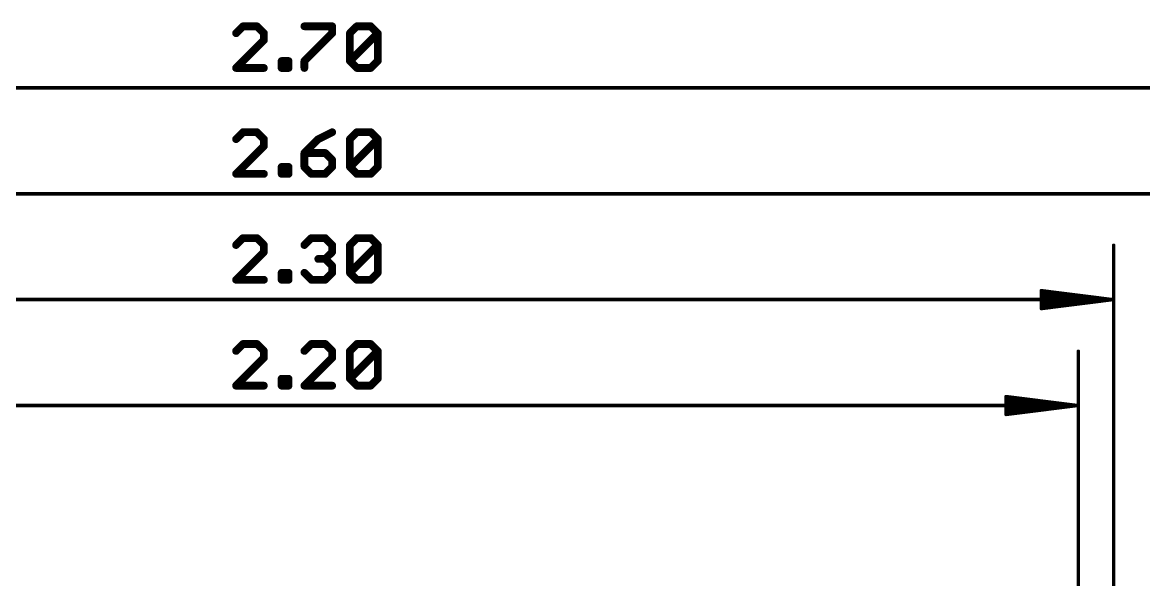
# Model space of a CAD drawing. Extents: x -38 to 87, y -12 to 48.
# Drawn here: x 24.27 to 64.57, y 28.03 to 48.07 of the extents above; entities that cross this region are included whole.
import ezdxf

# ---------------------------------------------------------------- set-up
doc = ezdxf.new("R2010")
doc.units = 0
doc.layers.add('47', color=253, linetype='CONTINUOUS')

msp = doc.modelspace()

# ---------------------------------------------------------------- linework, layer by layer
at = {"layer": '47'}
for points, const_width in [([(32.1983, 47.9341), (31.9483, 47.6841)], 0.2794), ([(32.6983, 47.9341), (32.1983, 47.9341)], 0.2794), ([(32.9482, 47.6841), (32.6983, 47.9341)], 0.2794), ([(34.404, 47.9341), (35.404, 47.9341)], 0.2794), ([(35.404, 47.9341), (35.404, 47.6841)], 0.2794), ([(36.0412, 47.6841), (36.2912, 47.9341)], 0.2794), ([(36.2912, 47.9341), (36.7911, 47.9341)], 0.2794), ([(36.7911, 47.9341), (37.0411, 47.6841)], 0.2794), ([(31.9483, 46.4342), (32.9482, 47.4341)], 0.2794), ([(32.9482, 47.4341), (32.9482, 47.6841)], 0.2794), ([(35.404, 47.6841), (34.404, 46.6842)], 0.2794), ([(36.0412, 46.6842), (36.0412, 47.6841)], 0.2794), ([(36.0412, 46.6842), (37.0411, 47.6841)], 0.2794), ([(37.0411, 47.6841), (37.0411, 46.6842)], 0.2794), ([(33.5855, 46.4342), (33.5855, 46.6842)], 0.2794), ([(33.5855, 46.6842), (33.8354, 46.6842)], 0.2794), ([(33.8354, 46.6842), (33.8354, 46.4342)], 0.2794), ([(34.404, 46.6842), (34.404, 46.4342)], 0.2794), ([(36.2912, 46.4342), (36.0412, 46.6842)], 0.2794), ([(37.0411, 46.6842), (36.7911, 46.4342)], 0.2794), ([(32.9482, 46.4342), (31.9483, 46.4342)], 0.2794), ([(33.8354, 46.4342), (33.5855, 46.4342)], 0.2794), ([(36.7911, 46.4342), (36.2912, 46.4342)], 0.2794), ([(0.065, 45.72), (68.515, 45.72)], 0.13), ([(32.1983, 44.1241), (31.9483, 43.8741)], 0.2794), ([(32.6983, 44.1241), (32.1983, 44.1241)], 0.2794), ([(32.9482, 43.8741), (32.6983, 44.1241)], 0.2794), ([(32.9482, 43.6241), (32.9482, 43.8741)], 0.2794), ([(34.904, 43.8741), (34.404, 43.3741)], 0.2794), ([(35.404, 44.1241), (34.904, 43.8741)], 0.2794), ([(36.0412, 43.8741), (36.2912, 44.1241)], 0.2794), ([(36.0412, 42.8742), (36.0412, 43.8741)], 0.2794), ([(36.0412, 42.8742), (37.0411, 43.8741)], 0.2794), ([(36.2912, 44.1241), (36.7911, 44.1241)], 0.2794), ([(36.7911, 44.1241), (37.0411, 43.8741)], 0.2794), ([(37.0411, 43.8741), (37.0411, 42.8742)], 0.2794), ([(31.9483, 42.6242), (32.9482, 43.6241)], 0.2794), ([(34.404, 43.3741), (34.404, 42.8742)], 0.2794), ([(35.154, 43.3741), (34.404, 43.3741)], 0.2794), ([(35.404, 43.1242), (35.154, 43.3741)], 0.2794), ([(35.404, 42.8742), (35.404, 43.1242)], 0.2794), ([(32.9482, 42.6242), (31.9483, 42.6242)], 0.2794), ([(33.5855, 42.6242), (33.5855, 42.8742)], 0.2794), ([(33.5855, 42.8742), (33.8354, 42.8742)], 0.2794), ([(33.8354, 42.6242), (33.5855, 42.6242)], 0.2794), ([(33.8354, 42.8742), (33.8354, 42.6242)], 0.2794), ([(34.404, 42.8742), (34.654, 42.6242)], 0.2794), ([(34.654, 42.6242), (35.154, 42.6242)], 0.2794), ([(35.154, 42.6242), (35.404, 42.8742)], 0.2794), ([(36.2912, 42.6242), (36.0412, 42.8742)], 0.2794), ([(36.7911, 42.6242), (36.2912, 42.6242)], 0.2794), ([(37.0411, 42.8742), (36.7911, 42.6242)], 0.2794), ([(1.335, 41.91), (67.245, 41.91)], 0.13), ([(32.1983, 40.3141), (31.9483, 40.0641)], 0.2794), ([(32.6983, 40.3141), (32.1983, 40.3141)], 0.2794), ([(32.9482, 40.0641), (32.6983, 40.3141)], 0.2794), ([(34.404, 40.0641), (34.654, 40.3141)], 0.2794), ([(34.654, 40.3141), (35.154, 40.3141)], 0.2794), ([(35.154, 40.3141), (35.404, 40.0641)], 0.2794), ([(36.0412, 40.0641), (36.2912, 40.3141)], 0.2794), ([(36.2912, 40.3141), (36.7911, 40.3141)], 0.2794), ([(36.7911, 40.3141), (37.0411, 40.0641)], 0.2794), ([(31.9483, 38.8142), (32.9482, 39.8141)], 0.2794), ([(32.9482, 39.8141), (32.9482, 40.0641)], 0.2794), ([(35.404, 39.8141), (35.154, 39.5641)], 0.2794), ([(35.404, 40.0641), (35.404, 39.8141)], 0.2794), ([(36.0412, 39.0642), (36.0412, 40.0641)], 0.2794), ([(36.0412, 39.0642), (37.0411, 40.0641)], 0.2794), ([(37.0411, 40.0641), (37.0411, 39.0642)], 0.2794), ([(63.5, 11.43), (63.5, 40.05)], 0.13), ([(35.154, 39.5641), (34.904, 39.5641)], 0.2794), ([(35.154, 39.5641), (35.404, 39.3142)], 0.2794), ([(33.5855, 38.8142), (33.5855, 39.0642)], 0.2794), ([(33.5855, 39.0642), (33.8354, 39.0642)], 0.2794), ([(33.8354, 39.0642), (33.8354, 38.8142)], 0.2794), ([(34.654, 38.8142), (34.404, 39.0642)], 0.2794), ([(35.404, 39.0642), (35.154, 38.8142)], 0.2794), ([(35.404, 39.3142), (35.404, 39.0642)], 0.2794), ([(36.2912, 38.8142), (36.0412, 39.0642)], 0.2794), ([(37.0411, 39.0642), (36.7911, 38.8142)], 0.2794), ([(32.9482, 38.8142), (31.9483, 38.8142)], 0.2794), ([(33.8354, 38.8142), (33.5855, 38.8142)], 0.2794), ([(35.154, 38.8142), (34.654, 38.8142)], 0.2794), ([(36.7911, 38.8142), (36.2912, 38.8142)], 0.2794), ([(63.435, 38.1), (60.9, 38.4192)], 0.13), ([(60.9, 38.4192), (60.9, 37.7808)], 0.13), ([(63.435, 38.1), (60.9, 38.36)], 0.13), ([(63.435, 38.1), (60.9, 38.23)], 0.13), ([(5.145, 38.1), (63.435, 38.1)], 0.13), ([(60.9, 37.7808), (63.435, 38.1)], 0.13), ([(60.9, 37.97), (63.435, 38.1)], 0.13), ([(60.9, 37.84), (63.435, 38.1)], 0.13), ([(32.1983, 36.5041), (31.9483, 36.2541)], 0.2794), ([(32.6983, 36.5041), (32.1983, 36.5041)], 0.2794), ([(32.9482, 36.2541), (32.6983, 36.5041)], 0.2794), ([(32.9482, 36.0041), (32.9482, 36.2541)], 0.2794), ([(34.654, 36.5041), (34.404, 36.2541)], 0.2794), ([(35.154, 36.5041), (34.654, 36.5041)], 0.2794), ([(35.404, 36.2541), (35.154, 36.5041)], 0.2794), ([(35.404, 36.0041), (35.404, 36.2541)], 0.2794), ([(36.0412, 36.2541), (36.2912, 36.5041)], 0.2794), ([(36.0412, 35.2542), (36.0412, 36.2541)], 0.2794), ([(36.0412, 35.2542), (37.0411, 36.2541)], 0.2794), ([(36.2912, 36.5041), (36.7911, 36.5041)], 0.2794), ([(36.7911, 36.5041), (37.0411, 36.2541)], 0.2794), ([(37.0411, 36.2541), (37.0411, 35.2542)], 0.2794), ([(62.23, 0), (62.23, 36.24)], 0.13), ([(31.9483, 35.0042), (32.9482, 36.0041)], 0.2794), ([(34.404, 35.0042), (35.404, 36.0041)], 0.2794), ([(32.9482, 35.0042), (31.9483, 35.0042)], 0.2794), ([(33.5855, 35.0042), (33.5855, 35.2542)], 0.2794), ([(33.5855, 35.2542), (33.8354, 35.2542)], 0.2794), ([(33.8354, 35.0042), (33.5855, 35.0042)], 0.2794), ([(33.8354, 35.2542), (33.8354, 35.0042)], 0.2794), ([(35.404, 35.0042), (34.404, 35.0042)], 0.2794), ([(36.2912, 35.0042), (36.0412, 35.2542)], 0.2794), ([(36.7911, 35.0042), (36.2912, 35.0042)], 0.2794), ([(37.0411, 35.2542), (36.7911, 35.0042)], 0.2794), ([(62.165, 34.29), (59.63, 34.6092)], 0.13), ([(59.63, 34.6092), (59.63, 33.9708)], 0.13), ([(6.415, 34.29), (62.165, 34.29)], 0.13), ([(62.165, 34.29), (59.63, 34.55)], 0.13), ([(62.165, 34.29), (59.63, 34.42)], 0.13), ([(59.63, 33.9708), (62.165, 34.29)], 0.13), ([(59.63, 34.16), (62.165, 34.29)], 0.13), ([(59.63, 34.03), (62.165, 34.29)], 0.13)]:
    msp.add_lwpolyline(points, dxfattribs=dict(at, const_width=const_width))
for points, const_width in [([(32.1983, 48.0039, 1), (32.1983, 47.8642)], 0.1397), ([(32.2477, 47.8847, 1), (32.1489, 47.9835)], 0.1397), ([(32.7476, 47.9835, 1), (32.6489, 47.8847)], 0.1397), ([(32.6983, 47.8642, 1), (32.6983, 48.0039)], 0.1397), ([(34.404, 48.0039, 1), (34.404, 47.8642)], 0.1397), ([(35.4738, 47.9341, 1), (35.3341, 47.9341)], 0.1397), ([(35.404, 47.8642, 1), (35.404, 48.0039)], 0.1397), ([(36.2912, 48.0039, 1), (36.2912, 47.8642)], 0.1397), ([(36.3406, 47.8847, 1), (36.2418, 47.9835)], 0.1397), ([(36.8405, 47.9835, 1), (36.7417, 47.8847)], 0.1397), ([(36.7911, 47.8642, 1), (36.7911, 48.0039)], 0.1397), ([(31.8989, 47.7335, 1), (31.9977, 47.6347)], 0.1397), ([(33.0181, 47.6841, 1), (32.8784, 47.6841)], 0.1397), ([(32.8988, 47.6347, 1), (32.9976, 47.7335)], 0.1397), ([(32.9976, 47.3847, 1), (32.8988, 47.4835)], 0.1397), ([(35.3341, 47.6841, 1), (35.4738, 47.6841)], 0.1397), ([(35.4534, 47.6347, 1), (35.3546, 47.7335)], 0.1397), ([(35.9918, 47.7335, 1), (36.0906, 47.6347)], 0.1397), ([(36.1111, 47.6841, 1), (35.9714, 47.6841)], 0.1397), ([(37.111, 47.6841, 1), (36.9713, 47.6841)], 0.1397), ([(37.0905, 47.6347, 1), (36.9917, 47.7335)], 0.1397), ([(36.9917, 47.6347, 1), (37.0905, 47.7335)], 0.1397), ([(32.8784, 47.4341, 1), (33.0181, 47.4341)], 0.1397), ([(33.6553, 46.6842, 1), (33.5156, 46.6842)], 0.1397), ([(33.5855, 46.754, 1), (33.5855, 46.6143)], 0.1397), ([(33.9053, 46.6842, 1), (33.7656, 46.6842)], 0.1397), ([(33.8354, 46.6143, 1), (33.8354, 46.754)], 0.1397), ([(34.4739, 46.6842, 1), (34.3342, 46.6842)], 0.1397), ([(34.3547, 46.7336, 1), (34.4534, 46.6348)], 0.1397), ([(36.0906, 46.7336, 1), (35.9918, 46.6348)], 0.1397), ([(35.9918, 46.7336, 1), (36.0906, 46.6348)], 0.1397), ([(37.0905, 46.6348, 1), (36.9917, 46.7336)], 0.1397), ([(31.9483, 46.5041, 1), (31.9483, 46.3644)], 0.1397), ([(31.8989, 46.4836, 1), (31.9977, 46.3848)], 0.1397), ([(32.9482, 46.3644, 1), (32.9482, 46.5041)], 0.1397), ([(33.5156, 46.4342, 1), (33.6553, 46.4342)], 0.1397), ([(33.5855, 46.5041, 1), (33.5855, 46.3644)], 0.1397), ([(33.7656, 46.4342, 1), (33.9053, 46.4342)], 0.1397), ([(33.8354, 46.3644, 1), (33.8354, 46.5041)], 0.1397), ([(34.3342, 46.4342, 1), (34.4739, 46.4342)], 0.1397), ([(35.9714, 46.6842, 1), (36.1111, 46.6842)], 0.1397), ([(36.2912, 46.5041, 1), (36.2912, 46.3644)], 0.1397), ([(36.2418, 46.3848, 1), (36.3406, 46.4836)], 0.1397), ([(36.7417, 46.4836, 1), (36.8405, 46.3848)], 0.1397), ([(36.7911, 46.3644, 1), (36.7911, 46.5041)], 0.1397), ([(36.9713, 46.6842, 1), (37.111, 46.6842)], 0.1397), ([(31.8989, 43.9235, 1), (31.9977, 43.8247)], 0.1397), ([(32.1983, 44.1939, 1), (32.1983, 44.0542)], 0.1397), ([(32.2477, 44.0747, 1), (32.1489, 44.1735)], 0.1397), ([(32.7476, 44.1735, 1), (32.6489, 44.0747)], 0.1397), ([(32.6983, 44.0542, 1), (32.6983, 44.1939)], 0.1397), ([(33.0181, 43.8741, 1), (32.8784, 43.8741)], 0.1397), ([(32.8988, 43.8247, 1), (32.9976, 43.9235)], 0.1397), ([(34.8728, 43.9366, 1), (34.9352, 43.8116)], 0.1397), ([(34.9534, 43.8247, 1), (34.8546, 43.9235)], 0.1397), ([(35.4352, 44.0616, 1), (35.3727, 44.1866)], 0.1397), ([(35.9918, 43.9235, 1), (36.0906, 43.8247)], 0.1397), ([(36.1111, 43.8741, 1), (35.9714, 43.8741)], 0.1397), ([(36.2912, 44.1939, 1), (36.2912, 44.0542)], 0.1397), ([(36.3406, 44.0747, 1), (36.2418, 44.1735)], 0.1397), ([(36.8405, 44.1735, 1), (36.7417, 44.0747)], 0.1397), ([(36.7911, 44.0542, 1), (36.7911, 44.1939)], 0.1397), ([(37.111, 43.8741, 1), (36.9713, 43.8741)], 0.1397), ([(37.0905, 43.8247, 1), (36.9917, 43.9235)], 0.1397), ([(36.9917, 43.8247, 1), (37.0905, 43.9235)], 0.1397), ([(32.8784, 43.6241, 1), (33.0181, 43.6241)], 0.1397), ([(32.9976, 43.5747, 1), (32.8988, 43.6735)], 0.1397), ([(34.404, 43.444, 1), (34.404, 43.3043)], 0.1397), ([(34.4739, 43.3741, 1), (34.3342, 43.3741)], 0.1397), ([(34.3547, 43.4235, 1), (34.4534, 43.3247)], 0.1397), ([(35.2034, 43.4235, 1), (35.1046, 43.3247)], 0.1397), ([(35.154, 43.3043, 1), (35.154, 43.444)], 0.1397), ([(35.4738, 43.1242, 1), (35.3341, 43.1242)], 0.1397), ([(35.3546, 43.0748, 1), (35.4534, 43.1736)], 0.1397), ([(31.9483, 42.6941, 1), (31.9483, 42.5543)], 0.1397), ([(31.8989, 42.6736, 1), (31.9977, 42.5748)], 0.1397), ([(32.9482, 42.5543, 1), (32.9482, 42.6941)], 0.1397), ([(33.6553, 42.8742, 1), (33.5156, 42.8742)], 0.1397), ([(33.5855, 42.944, 1), (33.5855, 42.8043)], 0.1397), ([(33.5855, 42.6941, 1), (33.5855, 42.5543)], 0.1397), ([(33.9053, 42.8742, 1), (33.7656, 42.8742)], 0.1397), ([(33.8354, 42.8043, 1), (33.8354, 42.944)], 0.1397), ([(33.8354, 42.5543, 1), (33.8354, 42.6941)], 0.1397), ([(34.3342, 42.8742, 1), (34.4739, 42.8742)], 0.1397), ([(34.4534, 42.9236, 1), (34.3547, 42.8248)], 0.1397), ([(34.654, 42.6941, 1), (34.654, 42.5543)], 0.1397), ([(34.6046, 42.5748, 1), (34.7034, 42.6736)], 0.1397), ([(35.1046, 42.6736, 1), (35.2034, 42.5748)], 0.1397), ([(35.154, 42.5543, 1), (35.154, 42.6941)], 0.1397), ([(35.3341, 42.8742, 1), (35.4738, 42.8742)], 0.1397), ([(35.4534, 42.8248, 1), (35.3546, 42.9236)], 0.1397), ([(36.0906, 42.9236, 1), (35.9918, 42.8248)], 0.1397), ([(35.9918, 42.9236, 1), (36.0906, 42.8248)], 0.1397), ([(35.9714, 42.8742, 1), (36.1111, 42.8742)], 0.1397), ([(36.2912, 42.6941, 1), (36.2912, 42.5543)], 0.1397), ([(36.2418, 42.5748, 1), (36.3406, 42.6736)], 0.1397), ([(36.7417, 42.6736, 1), (36.8405, 42.5748)], 0.1397), ([(36.7911, 42.5543, 1), (36.7911, 42.6941)], 0.1397), ([(36.9713, 42.8742, 1), (37.111, 42.8742)], 0.1397), ([(37.0905, 42.8248, 1), (36.9917, 42.9236)], 0.1397), ([(33.5156, 42.6242, 1), (33.6553, 42.6242)], 0.1397), ([(33.7656, 42.6242, 1), (33.9053, 42.6242)], 0.1397), ([(32.1983, 40.3839, 1), (32.1983, 40.2442)], 0.1397), ([(32.2477, 40.2647, 1), (32.1489, 40.3635)], 0.1397), ([(32.7476, 40.3635, 1), (32.6489, 40.2647)], 0.1397), ([(32.6983, 40.2442, 1), (32.6983, 40.3839)], 0.1397), ([(34.654, 40.3839, 1), (34.654, 40.2442)], 0.1397), ([(34.7034, 40.2647, 1), (34.6046, 40.3635)], 0.1397), ([(35.2034, 40.3635, 1), (35.1046, 40.2647)], 0.1397), ([(35.154, 40.2442, 1), (35.154, 40.3839)], 0.1397), ([(36.2912, 40.3839, 1), (36.2912, 40.2442)], 0.1397), ([(36.3406, 40.2647, 1), (36.2418, 40.3635)], 0.1397), ([(36.8405, 40.3635, 1), (36.7417, 40.2647)], 0.1397), ([(36.7911, 40.2442, 1), (36.7911, 40.3839)], 0.1397), ([(31.8989, 40.1135, 1), (31.9977, 40.0147)], 0.1397), ([(33.0181, 40.0641, 1), (32.8784, 40.0641)], 0.1397), ([(32.8988, 40.0147, 1), (32.9976, 40.1135)], 0.1397), ([(32.9976, 39.7647, 1), (32.8988, 39.8635)], 0.1397), ([(34.3547, 40.1135, 1), (34.4534, 40.0147)], 0.1397), ([(35.4738, 40.0641, 1), (35.3341, 40.0641)], 0.1397), ([(35.3546, 40.0147, 1), (35.4534, 40.1135)], 0.1397), ([(35.4534, 39.7647, 1), (35.3546, 39.8635)], 0.1397), ([(35.9918, 40.1135, 1), (36.0906, 40.0147)], 0.1397), ([(36.1111, 40.0641, 1), (35.9714, 40.0641)], 0.1397), ([(37.111, 40.0641, 1), (36.9713, 40.0641)], 0.1397), ([(37.0905, 40.0147, 1), (36.9917, 40.1135)], 0.1397), ([(36.9917, 40.0147, 1), (37.0905, 40.1135)], 0.1397), ([(63.5325, 40.05, 1), (63.4675, 40.05)], 0.065), ([(32.8784, 39.8141, 1), (33.0181, 39.8141)], 0.1397), ([(34.904, 39.634, 1), (34.904, 39.4943)], 0.1397), ([(35.2034, 39.6135, 1), (35.1046, 39.5147)], 0.1397), ([(35.1046, 39.6135, 1), (35.2034, 39.5147)], 0.1397), ([(35.154, 39.4943, 1), (35.154, 39.634)], 0.1397), ([(35.3341, 39.8141, 1), (35.4738, 39.8141)], 0.1397), ([(33.6553, 39.0642, 1), (33.5156, 39.0642)], 0.1397), ([(33.5855, 39.134, 1), (33.5855, 38.9943)], 0.1397), ([(33.9053, 39.0642, 1), (33.7656, 39.0642)], 0.1397), ([(33.8354, 38.9943, 1), (33.8354, 39.134)], 0.1397), ([(34.4534, 39.1136, 1), (34.3547, 39.0148)], 0.1397), ([(35.4738, 39.3142, 1), (35.3341, 39.3142)], 0.1397), ([(35.3341, 39.0642, 1), (35.4738, 39.0642)], 0.1397), ([(35.3546, 39.2648, 1), (35.4534, 39.3636)], 0.1397), ([(35.4534, 39.0148, 1), (35.3546, 39.1136)], 0.1397), ([(36.0906, 39.1136, 1), (35.9918, 39.0148)], 0.1397), ([(35.9918, 39.1136, 1), (36.0906, 39.0148)], 0.1397), ([(35.9714, 39.0642, 1), (36.1111, 39.0642)], 0.1397), ([(36.9713, 39.0642, 1), (37.111, 39.0642)], 0.1397), ([(37.0905, 39.0148, 1), (36.9917, 39.1136)], 0.1397), ([(31.9483, 38.8841, 1), (31.9483, 38.7443)], 0.1397), ([(31.8989, 38.8636, 1), (31.9977, 38.7648)], 0.1397), ([(32.9482, 38.7443, 1), (32.9482, 38.8841)], 0.1397), ([(33.5156, 38.8142, 1), (33.6553, 38.8142)], 0.1397), ([(33.5855, 38.8841, 1), (33.5855, 38.7443)], 0.1397), ([(33.7656, 38.8142, 1), (33.9053, 38.8142)], 0.1397), ([(33.8354, 38.7443, 1), (33.8354, 38.8841)], 0.1397), ([(34.654, 38.8841, 1), (34.654, 38.7443)], 0.1397), ([(34.6046, 38.7648, 1), (34.7034, 38.8636)], 0.1397), ([(35.1046, 38.8636, 1), (35.2034, 38.7648)], 0.1397), ([(35.154, 38.7443, 1), (35.154, 38.8841)], 0.1397), ([(36.2912, 38.8841, 1), (36.2912, 38.7443)], 0.1397), ([(36.2418, 38.7648, 1), (36.3406, 38.8636)], 0.1397), ([(36.7417, 38.8636, 1), (36.8405, 38.7648)], 0.1397), ([(36.7911, 38.7443, 1), (36.7911, 38.8841)], 0.1397), ([(60.9041, 38.4515, 1), (60.8959, 38.387)], 0.065), ([(60.9325, 38.4192, 1), (60.8675, 38.4192)], 0.065), ([(60.9033, 38.3923, 1), (60.8967, 38.3277)], 0.065), ([(60.9017, 38.2625, 1), (60.8983, 38.1975)], 0.065), ([(60.8983, 38.0025, 1), (60.9017, 37.9375)], 0.065), ([(60.8967, 37.8723, 1), (60.9033, 37.8077)], 0.065), ([(63.4391, 38.0678, 1), (63.4309, 38.1322)], 0.065), ([(63.4309, 38.0678, 1), (63.4391, 38.1322)], 0.065), ([(63.4383, 38.0677, 1), (63.4317, 38.1323)], 0.065), ([(63.4317, 38.0677, 1), (63.4383, 38.1323)], 0.065), ([(63.4333, 38.0675, 1), (63.4367, 38.1325)], 0.065), ([(63.4367, 38.0675, 1), (63.4333, 38.1325)], 0.065), ([(63.435, 38.0675, 1), (63.435, 38.1325)], 0.065), ([(60.8959, 37.813, 1), (60.9041, 37.7485)], 0.065), ([(60.8675, 37.7808, 1), (60.9325, 37.7808)], 0.065), ([(31.8989, 36.3035, 1), (31.9977, 36.2047)], 0.1397), ([(32.1983, 36.5739, 1), (32.1983, 36.4342)], 0.1397), ([(32.2477, 36.4547, 1), (32.1489, 36.5535)], 0.1397), ([(32.7476, 36.5535, 1), (32.6489, 36.4547)], 0.1397), ([(32.6983, 36.4342, 1), (32.6983, 36.5739)], 0.1397), ([(33.0181, 36.2541, 1), (32.8784, 36.2541)], 0.1397), ([(32.8988, 36.2047, 1), (32.9976, 36.3035)], 0.1397), ([(34.3547, 36.3035, 1), (34.4534, 36.2047)], 0.1397), ([(34.654, 36.5739, 1), (34.654, 36.4342)], 0.1397), ([(34.7034, 36.4547, 1), (34.6046, 36.5535)], 0.1397), ([(35.2034, 36.5535, 1), (35.1046, 36.4547)], 0.1397), ([(35.154, 36.4342, 1), (35.154, 36.5739)], 0.1397), ([(35.4738, 36.2541, 1), (35.3341, 36.2541)], 0.1397), ([(35.3546, 36.2047, 1), (35.4534, 36.3035)], 0.1397), ([(35.9918, 36.3035, 1), (36.0906, 36.2047)], 0.1397), ([(36.1111, 36.2541, 1), (35.9714, 36.2541)], 0.1397), ([(36.2912, 36.5739, 1), (36.2912, 36.4342)], 0.1397), ([(36.3406, 36.4547, 1), (36.2418, 36.5535)], 0.1397), ([(36.8405, 36.5535, 1), (36.7417, 36.4547)], 0.1397), ([(36.7911, 36.4342, 1), (36.7911, 36.5739)], 0.1397), ([(37.111, 36.2541, 1), (36.9713, 36.2541)], 0.1397), ([(37.0905, 36.2047, 1), (36.9917, 36.3035)], 0.1397), ([(36.9917, 36.2047, 1), (37.0905, 36.3035)], 0.1397), ([(62.2625, 36.24, 1), (62.1975, 36.24)], 0.065), ([(32.8784, 36.0041, 1), (33.0181, 36.0041)], 0.1397), ([(32.9976, 35.9547, 1), (32.8988, 36.0535)], 0.1397), ([(35.3341, 36.0041, 1), (35.4738, 36.0041)], 0.1397), ([(35.4534, 35.9547, 1), (35.3546, 36.0535)], 0.1397), ([(31.9483, 35.0741, 1), (31.9483, 34.9344)], 0.1397), ([(31.8989, 35.0536, 1), (31.9977, 34.9548)], 0.1397), ([(32.9482, 34.9344, 1), (32.9482, 35.0741)], 0.1397), ([(33.6553, 35.2542, 1), (33.5156, 35.2542)], 0.1397), ([(33.5156, 35.0042, 1), (33.6553, 35.0042)], 0.1397), ([(33.5855, 35.324, 1), (33.5855, 35.1843)], 0.1397), ([(33.5855, 35.0741, 1), (33.5855, 34.9344)], 0.1397), ([(33.9053, 35.2542, 1), (33.7656, 35.2542)], 0.1397), ([(33.7656, 35.0042, 1), (33.9053, 35.0042)], 0.1397), ([(33.8354, 35.1843, 1), (33.8354, 35.324)], 0.1397), ([(33.8354, 34.9344, 1), (33.8354, 35.0741)], 0.1397), ([(34.404, 35.0741, 1), (34.404, 34.9344)], 0.1397), ([(34.3547, 35.0536, 1), (34.4534, 34.9548)], 0.1397), ([(35.404, 34.9344, 1), (35.404, 35.0741)], 0.1397), ([(36.0906, 35.3036, 1), (35.9918, 35.2048)], 0.1397), ([(35.9918, 35.3036, 1), (36.0906, 35.2048)], 0.1397), ([(35.9714, 35.2542, 1), (36.1111, 35.2542)], 0.1397), ([(36.2912, 35.0741, 1), (36.2912, 34.9344)], 0.1397), ([(36.2418, 34.9548, 1), (36.3406, 35.0536)], 0.1397), ([(36.7417, 35.0536, 1), (36.8405, 34.9548)], 0.1397), ([(36.7911, 34.9344, 1), (36.7911, 35.0741)], 0.1397), ([(36.9713, 35.2542, 1), (37.111, 35.2542)], 0.1397), ([(37.0905, 35.2048, 1), (36.9917, 35.3036)], 0.1397), ([(59.6341, 34.6415, 1), (59.6259, 34.577)], 0.065), ([(59.6625, 34.6092, 1), (59.5975, 34.6092)], 0.065), ([(59.6333, 34.5823, 1), (59.6267, 34.5177)], 0.065), ([(59.6317, 34.4525, 1), (59.6283, 34.3875)], 0.065), ([(62.1691, 34.2578, 1), (62.1609, 34.3222)], 0.065), ([(62.1609, 34.2578, 1), (62.1691, 34.3222)], 0.065), ([(62.1683, 34.2577, 1), (62.1617, 34.3223)], 0.065), ([(62.1617, 34.2577, 1), (62.1683, 34.3223)], 0.065), ([(62.1633, 34.2575, 1), (62.1667, 34.3225)], 0.065), ([(62.1667, 34.2575, 1), (62.1633, 34.3225)], 0.065), ([(62.165, 34.2575, 1), (62.165, 34.3225)], 0.065), ([(59.6283, 34.1925, 1), (59.6317, 34.1275)], 0.065), ([(59.6267, 34.0623, 1), (59.6333, 33.9977)], 0.065), ([(59.6259, 34.003, 1), (59.6341, 33.9385)], 0.065), ([(59.5975, 33.9708, 1), (59.6625, 33.9708)], 0.065)]:
    msp.add_lwpolyline(points, format="xyb", dxfattribs=dict(at, const_width=const_width))

doc.saveas('drawing.dxf')
